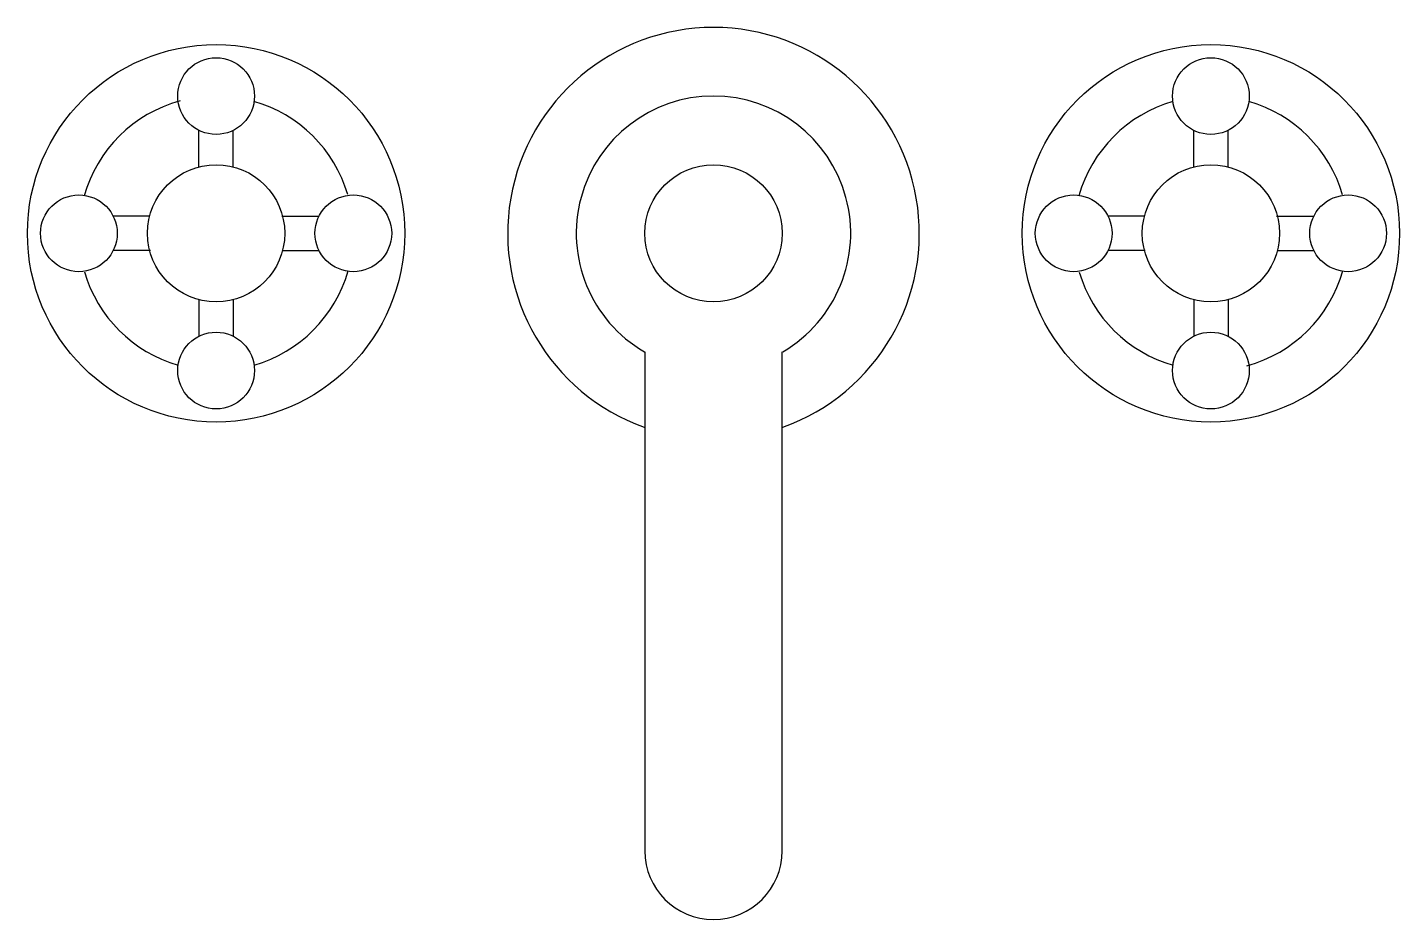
# Model space of a CAD drawing. Extents: x -5 to 5, y -5 to 1.5.
import ezdxf

# ---------------------------------------------------------------- set-up
doc = ezdxf.new("R2010")
doc.units = 0
doc.header["$MEASUREMENT"] = 0
doc.layers.get('0').update_dxf_attribs({"linetype": 'CONTINUOUS'})

msp = doc.modelspace()

# ---------------------------------------------------------------- linework, layer by layer
for p, q in [((-3.75, 0.4789), (-3.75, 0.75)), ((-3.5, 0.482), (-3.5, 0.75)), ((3.5, 0.4789), (3.5, 0.75)), ((3.75, 0.482), (3.75, 0.75)), ((-4.107, 0.125), (-4.375, 0.125)), ((-3.1461, 0.125), (-2.875, 0.125)), ((3.143, 0.125), (2.875, 0.125)), ((4.1039, 0.125), (4.375, 0.125)), ((-4.1039, -0.125), (-4.375, -0.125)), ((-3.143, -0.125), (-2.875, -0.125)), ((3.1461, -0.125), (2.875, -0.125)), ((4.107, -0.125), (4.375, -0.125)), ((-3.75, -0.482), (-3.75, -0.75)), ((-3.5, -0.4789), (-3.5, -0.75)), ((3.5, -0.482), (3.5, -0.75)), ((3.75, -0.4789), (3.75, -0.75)), ((-0.5, -0.8639), (-0.5, -4.5)), ((0.5, -4.5), (0.5, -0.8631))]:
    msp.add_line(p, q)
for centre, radius in [((-3.625, 0), 1.375), ((3.625, 0), 1.375), ((-3.625, 1), 0.2795), ((3.625, 1), 0.2795), ((-3.625, 0), 0.5), ((0, 0), 0.5), ((3.625, 0), 0.5), ((-4.625, 0), 0.2795), ((-2.625, 0), 0.2795), ((2.625, 0), 0.2795), ((4.625, 0), 0.2795), ((-3.625, -1), 0.2795), ((3.625, -1), 0.2795)]:
    msp.add_circle(centre, radius)
for centre, radius, start, end in [((0, 0), 1.5, 289.6514, 250.3603), ((0, 0), 1, 300.3431, 239.7554), ((-3.625, 0), 1, 105.2407, 164.2093), ((-3.625, 0), 1, 16.44125, 74.07887), ((3.625, 0), 1, 106.12, 164.0884), ((3.625, 0), 1, 16.23422, 73.90469), ((-3.625, 0), 1, 196.2342, 253.9047), ((-3.625, 0), 1, 286.12, 344.0884), ((3.625, 0), 1, 196.4413, 254.0789), ((3.625, 0), 1, 285.2407, 344.2093), ((0, -4.5), 0.5, 180, 0)]:
    msp.add_arc(centre, radius, start, end)

doc.saveas('drawing.dxf')
